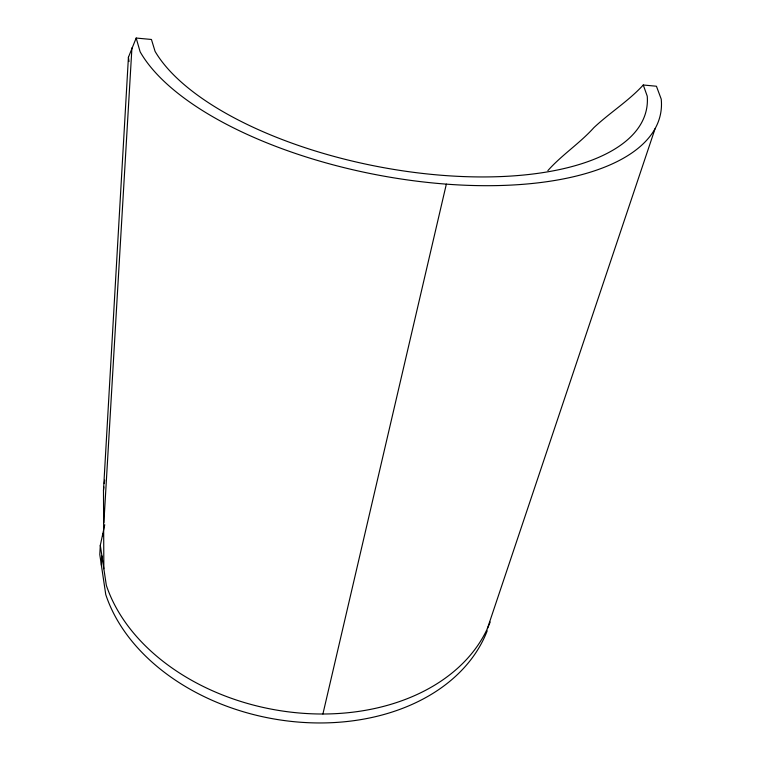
<?xml version="1.0" encoding="UTF-8"?>
<svg xmlns="http://www.w3.org/2000/svg" width="761" height="761" viewBox="0 0 761 761"><rect width="100%" height="100%" fill="white"/><g stroke="black" fill="none" stroke-linecap="round" stroke-linejoin="round"><path stroke-width="1.14" d="M103.848 568.79L103.486 490.274L128.419 57.284L136.181 38.05L151.439 39.467L155.073 51.377A254.83 108.129 11.1 0 0 435.577 174.764A254.83 108.129 11.1 0 0 647.231 96.143L643.264 85.004C628.424 101.184 609.799 112.666 593.865 127.667C579.787 143.344 561.875 154.825 547.872 170.616M104.752 524.757L100.309 545.323L99.786 554.541L105.76 594.569A198.954 145.693 10.8 0 0 294.811 721.761A198.954 145.693 10.8 0 0 487.211 630.793M102.678 536.02L102.821 533.718M101.365 565.157L101.907 555.939M103.867 522.826L131.929 47.876M103.486 490.274L103.877 486.897M104.267 483.52L104.657 480.143M322.911 713.999L446.346 184.133M487.373 628.624L655.097 128.676M643.264 85.004L656.429 86.231L661.214 99.073A269.565 114.521 11.1 0 1 437.451 183.401A269.565 114.521 11.1 0 1 140.129 51.796L136.181 38.05M100.309 545.323L106.34 585.342A200.172 145.522 10.8 0 0 296.714 712.772A200.172 145.522 10.8 0 0 490.151 622.06M128.419 57.284L129.018 61.517"/></g></svg>
